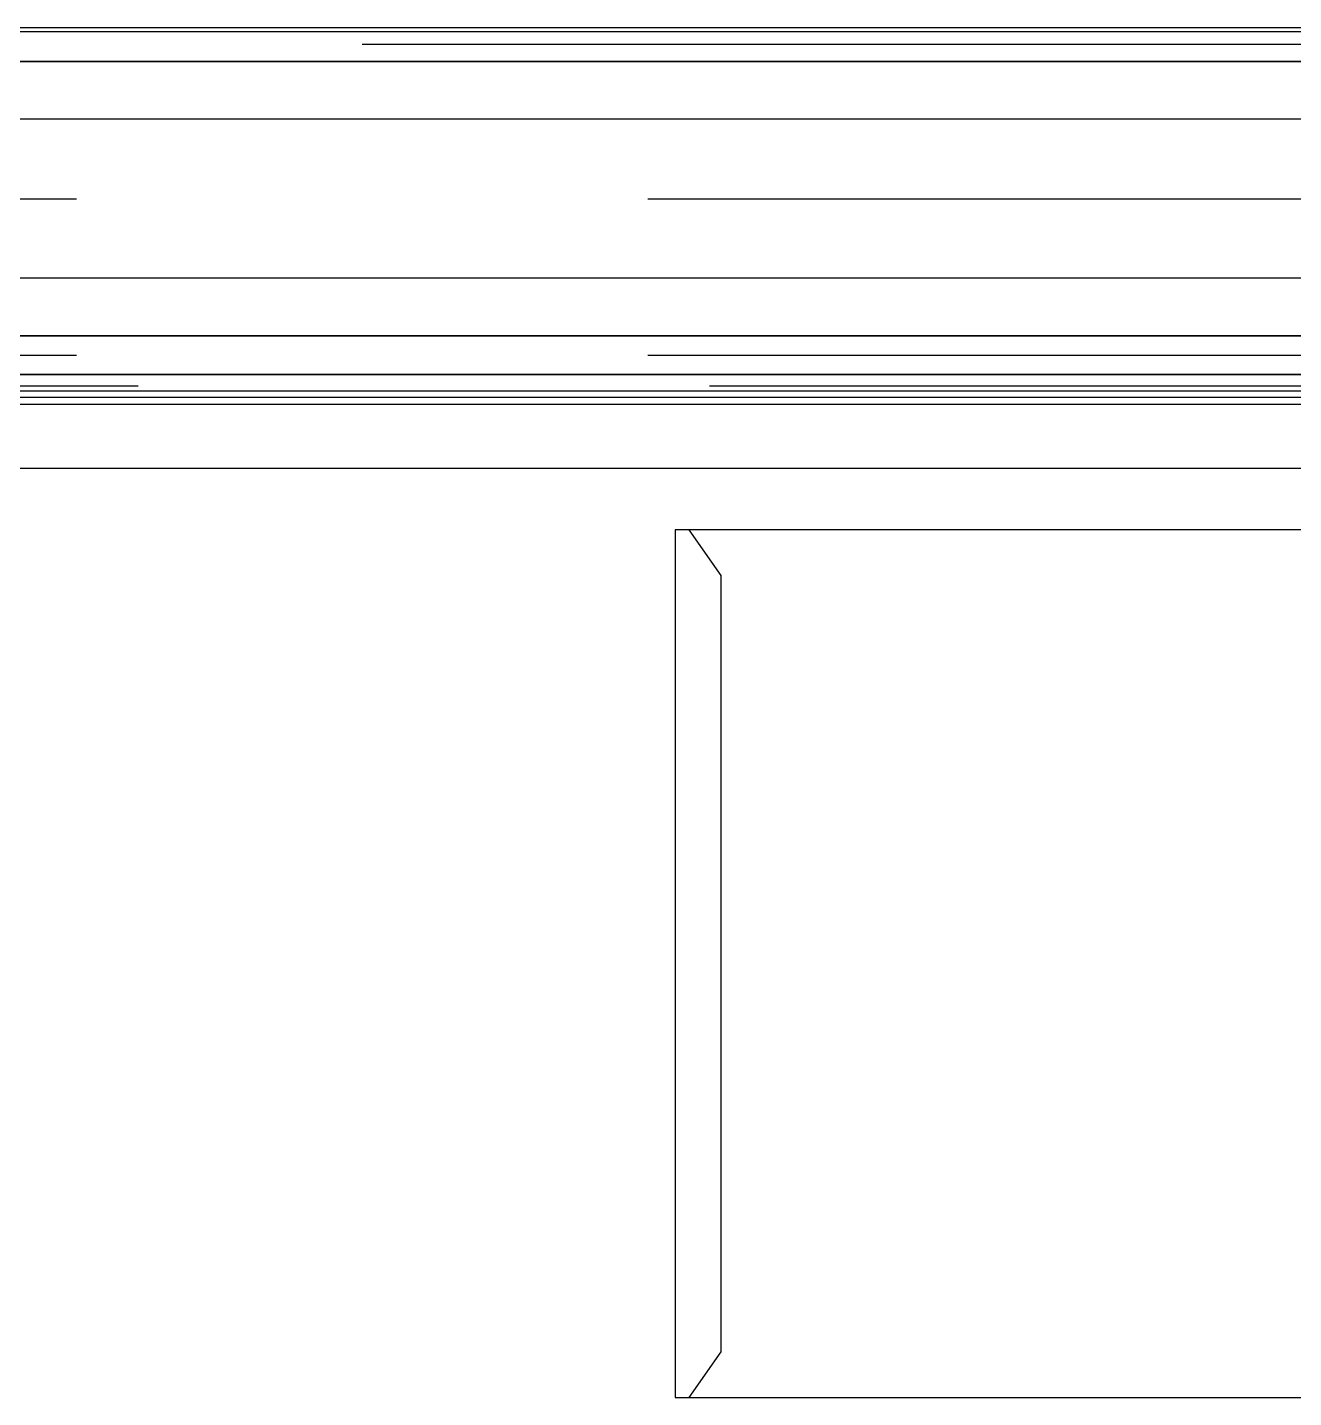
# Model space of a CAD drawing. Extents: x -23.2 to 18.8, y -18.4 to 11.3.
# Drawn here: x 2.342 to 2.896, y 5.376 to 5.976 of the extents above; entities that cross this region are included whole.
import ezdxf

# ---------------------------------------------------------------- set-up
doc = ezdxf.new("R2010")
doc.units = 0
doc.linetypes.add('DASHED', pattern=[0.75, 0.5, -0.25])
for name, color, linetype in [('BUILDINGELEMENTPROXY', 8, 'CONTINUOUS'), ('COVERING', 8, 'CONTINUOUS'), ('CUBIERTAS', 5, 'CONTINUOUS'), ('EJE_MUROS', 8, 'CONTINUOUS'), ('LOSAS', 3, 'CONTINUOUS'), ('MUROS', 7, 'CONTINUOUS'), ('VIGAS', 5, 'CONTINUOUS')]:
    doc.layers.add(name, color=color, linetype=linetype)

msp = doc.modelspace()

# ---------------------------------------------------------------- linework, layer by layer
at = {"layer": 'BUILDINGELEMENTPROXY'}
for p, q in [((3.07584, 5.75575, 3.85), (2.62584, 5.75575, 3.85)), ((2.62584, 5.75575, 3.85), (2.62584, 5.37575, 3.85)), ((3.06984, 5.75575, 3.476), (2.63184, 5.75575, 3.476)), ((2.63184, 5.75575, 3.476), (2.64584, 5.73575, 3.49)), ((2.64584, 5.73575, 3.49), (2.64584, 5.39575, 3.49)), ((2.64584, 5.39575, 3.49), (2.63184, 5.37575, 3.476)), ((2.62584, 5.37575, 3.85), (3.07584, 5.37575, 3.85)), ((2.63184, 5.37575, 3.476), (3.06984, 5.37575, 3.476))]:
    msp.add_line(p, q, dxfattribs=at)
at = {"layer": 'COVERING'}
for p, q in [((1.64884, 5.93575), (5.86884, 5.93575)), ((5.88375, 5.86592), (1.76375, 5.86592))]:
    msp.add_line(p, q, dxfattribs=at)
at = {"layer": 'CUBIERTAS'}
msp.add_line((1.56384, 5.97398, 4.24239), (4.66861, 5.97398, 4.24239), dxfattribs=at)
at = {"layer": 'EJE_MUROS', "linetype": 'DASHED'}
for p, q in [((5.98884, 5.96825), (1.66384, 5.96825)), ((1.86384, 5.90075), (5.78884, 5.90075)), ((1.86384, 5.83225), (5.78884, 5.83225)), ((1.89084, 5.81875), (5.77184, 5.81875))]:
    msp.add_line(p, q, dxfattribs=at)
at = {"layer": 'LOSAS'}
for p, q in [((1.78384, 5.81664), (5.85384, 5.81664)), ((1.78384, 5.78275), (5.81384, 5.78275))]:
    msp.add_line(p, q, dxfattribs=at)
at = {"layer": 'MUROS'}
for p, q in [((1.66384, 5.97575), (5.98884, 5.97575)), ((5.98884, 5.96075), (1.66384, 5.96075)), ((1.86384, 5.96075), (5.78884, 5.96075)), ((5.78884, 5.84075), (1.86384, 5.84075)), ((1.86384, 5.84075), (5.78884, 5.84075)), ((5.78884, 5.82375), (1.86384, 5.82375)), ((1.89084, 5.82375), (5.77184, 5.82375)), ((5.77184, 5.81375), (1.89084, 5.81375))]:
    msp.add_line(p, q, dxfattribs=at)
at = {"layer": 'VIGAS'}
for p, q in [((5.78878, 5.96075), (1.86384, 5.96075)), ((1.86384, 5.81075), (5.78878, 5.81075))]:
    msp.add_line(p, q, dxfattribs=at)

doc.saveas('drawing.dxf')
